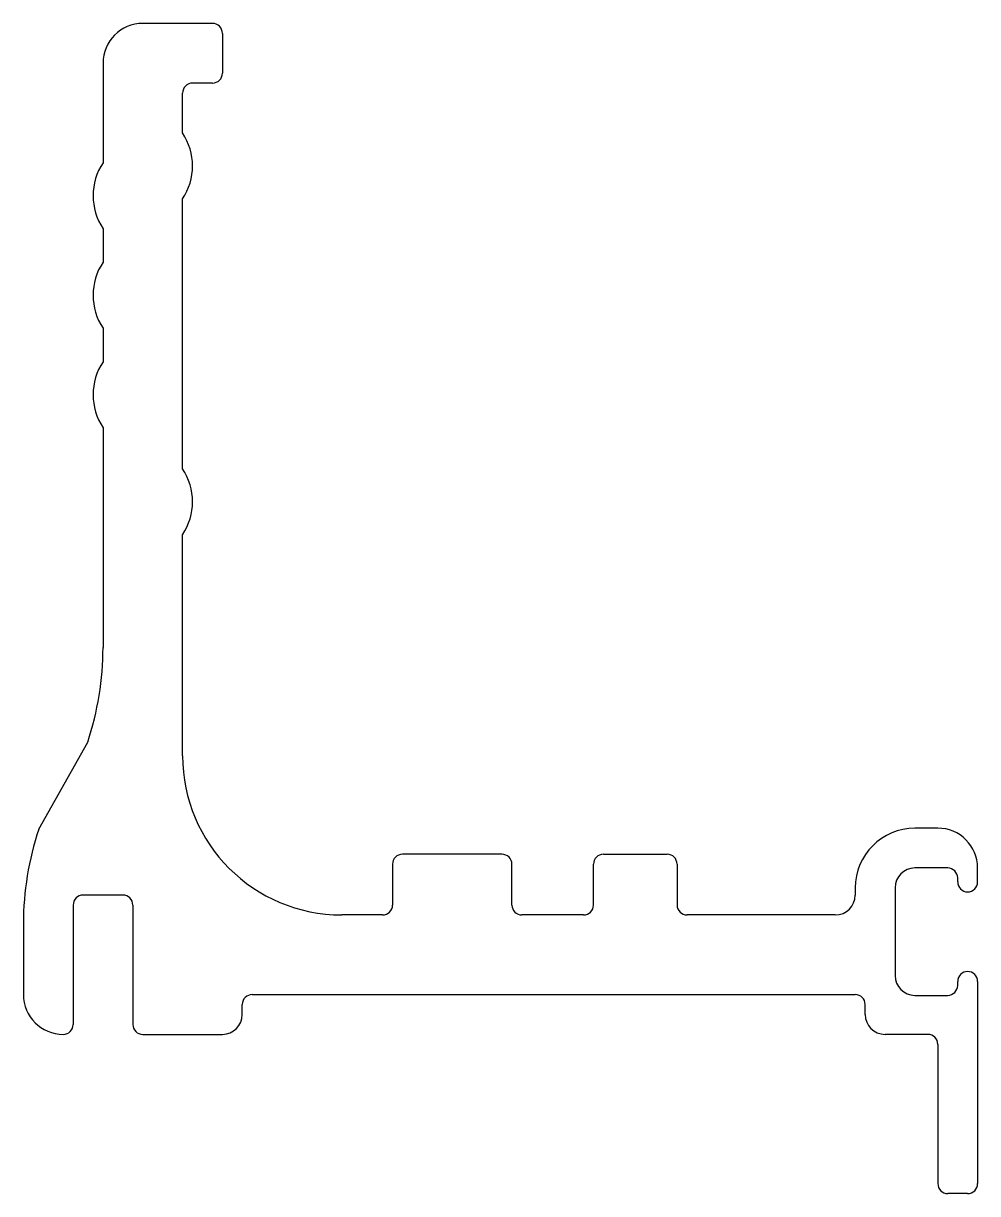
# Model space of a CAD drawing. Extents: x 2961 to 3009, y -221.5 to -162.7.
import ezdxf

# ---------------------------------------------------------------- set-up
doc = ezdxf.new("R2010")
doc.units = 0
doc.header["$LTSCALE"] = 15
doc.layers.get('0').update_dxf_attribs({"linetype": 'CONTINUOUS'})

msp = doc.modelspace()

# ---------------------------------------------------------------- linework, layer by layer
for p, q in [((2970.526, -162.707), (2967.026, -162.707)), ((2971.026, -163.207), (2971.026, -165.207)), ((2965.026, -164.707), (2965.026, -169.707)), ((2970.526, -165.707), (2969.526, -165.707)), ((2969.026, -168.212), (2969.026, -166.207)), ((2969.026, -185.086), (2969.026, -171.529)), ((2965.026, -173.024), (2965.026, -174.707)), ((2965.026, -178.024), (2965.026, -179.707)), ((2965.026, -183.024), (2965.026, -194.073)), ((2969.026, -199.507), (2969.026, -188.402)), ((2961.796, -203.198), (2964.256, -198.816)), ((3006.976, -203.146), (3005.826, -203.146)), ((2985.076, -204.457), (2980.076, -204.457)), ((2990.176, -204.457), (2993.376, -204.457)), ((2979.576, -204.957), (2979.576, -207.007)), ((2985.576, -207.007), (2985.576, -204.957)), ((2989.676, -207.007), (2989.676, -204.957)), ((2993.876, -204.957), (2993.876, -207.007)), ((3007.476, -205.146), (3005.826, -205.146)), ((3008.976, -205.846), (3008.976, -205.146)), ((3007.976, -205.846), (3007.976, -205.646)), ((3002.826, -206.146), (3002.826, -206.507)), ((3004.826, -206.146), (3004.826, -210.546)), ((2966.026, -206.507), (2964.026, -206.507)), ((2963.526, -207.007), (2963.526, -213.007)), ((2966.526, -207.007), (2966.526, -213.007)), ((2979.076, -207.507), (2977.026, -207.507)), ((2989.176, -207.507), (2986.076, -207.507)), ((3001.826, -207.507), (2994.376, -207.507)), ((2961.026, -207.941), (2961.026, -211.507)), ((3007.976, -211.046), (3007.976, -210.846)), ((3008.976, -210.846), (3008.976, -221.007)), ((2972.526, -211.507), (3002.826, -211.507)), ((3005.826, -211.546), (3007.476, -211.546)), ((2972.026, -212.507), (2972.026, -212.007)), ((3003.326, -212.507), (3003.326, -212.007)), ((2967.026, -213.507), (2971.026, -213.507)), ((3006.476, -213.507), (3004.326, -213.507)), ((3006.976, -214.007), (3006.976, -221.007)), ((3008.476, -221.507), (3007.476, -221.507))]:
    msp.add_line(p, q)
for centre, radius, start, end in [((2967.026, -164.707), 2, 90, 180), ((2970.526, -163.207), 0.5, 0, 90), ((2970.526, -165.207), 0.5, 270, 0), ((2969.526, -166.207), 0.5, 90, 180), ((2966.526, -169.87), 3, 326.44269, 33.55731), ((2967.526, -171.365), 3, 146.44269, 213.55731), ((2967.526, -176.365), 3, 146.44269, 213.55731), ((2967.526, -181.365), 3, 146.44269, 213.55731), ((2966.526, -186.744), 3, 326.44269, 33.55731), ((2950.026, -194.073), 15, 341.56505, 0), ((2977.026, -199.507), 8, 180, 270), ((2976.026, -207.941), 15, 161.56505, 180), ((3005.826, -206.146), 3, 90, 180), ((3006.976, -205.146), 2, 0, 90), ((2980.076, -204.957), 0.5, 90, 180), ((2985.076, -204.957), 0.5, 0, 90), ((2990.176, -204.957), 0.5, 90, 180), ((2993.376, -204.957), 0.5, 0, 90), ((3005.826, -206.146), 1, 90, 180), ((3007.476, -205.646), 0.5, 0, 90), ((3008.476, -205.846), 0.5, 180, 0), ((2964.026, -207.007), 0.5, 90, 180), ((2966.026, -207.007), 0.5, 0, 90), ((3001.826, -206.507), 1, 270, 0), ((2979.076, -207.007), 0.5, 270, 0), ((2986.076, -207.007), 0.5, 180, 270), ((2989.176, -207.007), 0.5, 270, 0), ((2994.376, -207.007), 0.5, 180, 270), ((3008.476, -210.846), 0.5, 0, 180), ((3005.826, -210.546), 1, 180, 270), ((3007.476, -211.046), 0.5, 270, 0), ((2963.026, -211.507), 2, 180, 270), ((2972.526, -212.007), 0.5, 90, 180), ((3002.826, -212.007), 0.5, 0, 90), ((2971.026, -212.507), 1, 270, 0), ((3004.326, -212.507), 1, 180, 270), ((2963.026, -213.007), 0.5, 270, 0), ((2967.026, -213.007), 0.5, 180, 270), ((3006.476, -214.007), 0.5, 0, 90), ((3007.476, -221.007), 0.5, 180, 270), ((3008.476, -221.007), 0.5, 270, 0)]:
    msp.add_arc(centre, radius, start, end)

doc.saveas('drawing.dxf')
